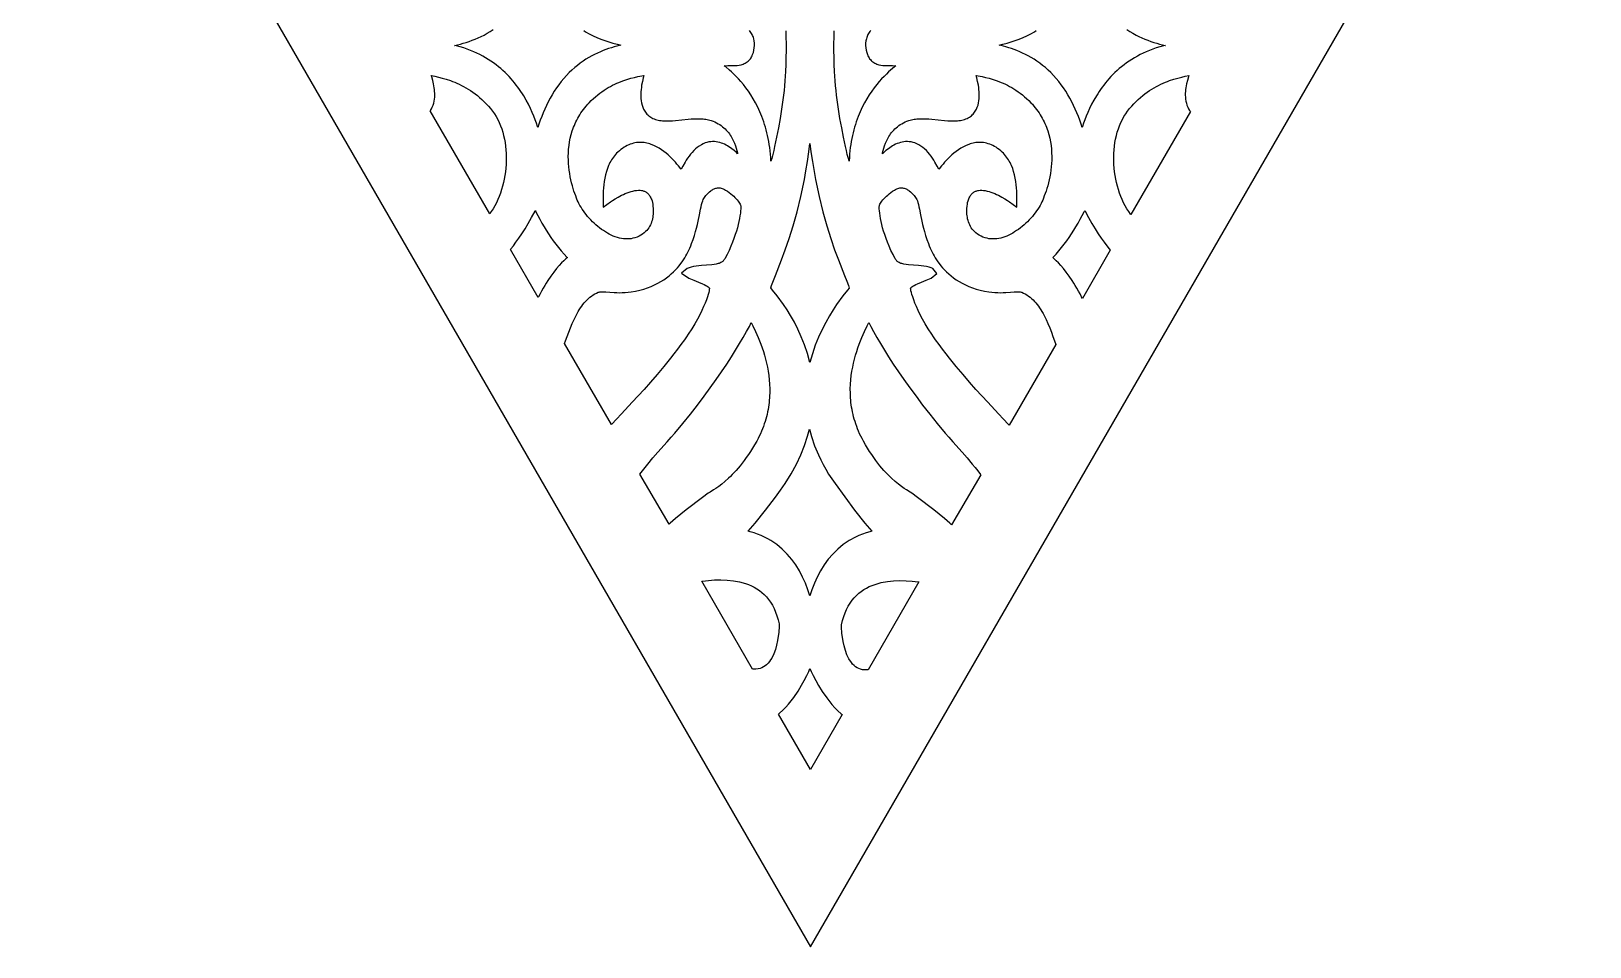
# Model space of a CAD drawing. Extents: x -70 to 70, y -120 to 124.
# Drawn here: x -70.4 to 70.4, y -120 to -37.3 of the extents above; entities that cross this region are included whole.
import ezdxf

# ---------------------------------------------------------------- set-up
doc = ezdxf.new("R2010")
doc.units = 0
doc.header["$MEASUREMENT"] = 0
doc.layers.add('LAYER_1', color=18, linetype='CONTINUOUS')

msp = doc.modelspace()

# ---------------------------------------------------------------- linework, layer by layer
at = {"layer": 'LAYER_1'}
for points in [[(-70.39, 1.95), (0, -119.97), (70.39, 1.95)], [(-20.47, -37.21), (-20.31, -37.32), (-19.98, -37.51), (-19.64, -37.69), (-19.29, -37.85), (-18.93, -38), (-18.57, -38.13), (-18.21, -38.25), (-17.84, -38.36), (-17.46, -38.46), (-17.12, -38.54), (-17.27, -38.58), (-17.5, -38.63), (-17.74, -38.7), (-17.98, -38.77), (-18.23, -38.85), (-18.48, -38.93), (-18.73, -39.03), (-18.98, -39.13), (-19.24, -39.25), (-19.5, -39.37), (-19.76, -39.51), (-20.02, -39.65), (-20.28, -39.81), (-20.54, -39.98), (-20.79, -40.16), (-21.05, -40.36), (-21.3, -40.56), (-21.55, -40.79), (-21.8, -41.02), (-22.04, -41.27), (-22.28, -41.54), (-22.51, -41.82), (-22.73, -42.11), (-22.94, -42.4), (-23.14, -42.7), (-23.33, -43.01), (-23.52, -43.33), (-23.69, -43.65), (-23.85, -43.98), (-24, -44.31), (-24.15, -44.64), (-24.28, -44.98), (-24.41, -45.32), (-24.53, -45.66), (-24.63, -45.97), (-24.66, -45.88), (-24.76, -45.59), (-24.86, -45.28), (-24.99, -44.95), (-25.13, -44.61), (-25.29, -44.25), (-25.48, -43.88), (-25.68, -43.5), (-25.9, -43.11), (-26.02, -42.92), (-26.15, -42.73), (-26.28, -42.53), (-26.42, -42.34), (-26.57, -42.14), (-26.72, -41.95), (-26.88, -41.76), (-27.04, -41.57), (-27.22, -41.38), (-27.4, -41.19), (-27.58, -41.01), (-27.78, -40.83), (-27.98, -40.65), (-28.19, -40.48), (-28.4, -40.31), (-28.63, -40.14), (-28.86, -39.98), (-29.1, -39.82), (-29.34, -39.67), (-29.6, -39.53), (-29.87, -39.39), (-30.14, -39.25), (-30.42, -39.13), (-30.71, -39.01), (-31.01, -38.9), (-31.32, -38.79), (-31.63, -38.7), (-31.96, -38.61), (-32.15, -38.57), (-32.11, -38.56), (-31.87, -38.5), (-31.62, -38.44), (-31.36, -38.37), (-31.1, -38.29), (-30.84, -38.2), (-30.57, -38.1), (-30.3, -38), (-30.03, -37.88), (-29.75, -37.75), (-29.48, -37.62), (-29.21, -37.46), (-28.94, -37.3), (-28.67, -37.12)], [(-2.23, -37.23), (-2.22, -37.81), (-2.21, -38.41), (-2.21, -39.02), (-2.22, -39.64), (-2.23, -40.28), (-2.26, -40.92), (-2.28, -41.35), (-2.31, -41.77), (-2.35, -42.2), (-2.39, -42.62), (-2.44, -43.05), (-2.49, -43.47), (-2.61, -44.32), (-2.75, -45.16), (-2.9, -46.01), (-3.07, -46.85), (-3.24, -47.69), (-3.32, -48.05), (-3.41, -48.41), (-3.5, -48.77), (-3.58, -49.02), (-3.58, -48.98), (-3.59, -48.68), (-3.62, -48.38), (-3.64, -48.08), (-3.68, -47.79), (-3.72, -47.51), (-3.76, -47.23), (-3.81, -46.96), (-3.87, -46.7), (-3.93, -46.44), (-4, -46.18), (-4.07, -45.93), (-4.14, -45.69), (-4.22, -45.45), (-4.3, -45.22), (-4.39, -44.99), (-4.48, -44.77), (-4.57, -44.56), (-4.76, -44.14), (-4.96, -43.75), (-5.18, -43.38), (-5.39, -43.03), (-5.61, -42.7), (-5.84, -42.39), (-6.06, -42.1), (-6.29, -41.83), (-6.51, -41.59), (-6.72, -41.36), (-6.93, -41.15), (-7.13, -40.96), (-7.32, -40.79), (-7.66, -40.5), (-7.79, -40.41), (-7.78, -40.4), (-7.64, -40.39), (-7.48, -40.38), (-7.15, -40.38), (-6.8, -40.37), (-6.62, -40.36), (-6.43, -40.33), (-6.25, -40.3), (-6.07, -40.24), (-5.98, -40.2), (-5.89, -40.16), (-5.8, -40.11), (-5.72, -40.05), (-5.64, -39.99), (-5.56, -39.92), (-5.49, -39.84), (-5.43, -39.76), (-5.37, -39.67), (-5.32, -39.59), (-5.27, -39.49), (-5.23, -39.39), (-5.16, -39.2), (-5.11, -38.99), (-5.08, -38.78), (-5.06, -38.57), (-5.07, -38.36), (-5.09, -38.15), (-5.13, -37.95), (-5.16, -37.84), (-5.19, -37.74), (-5.23, -37.65), (-5.28, -37.56), (-5.33, -37.47), (-5.39, -37.38), (-5.45, -37.3), (-5.52, -37.22)], [(5.44, -37.22), (5.37, -37.3), (5.3, -37.38), (5.25, -37.47), (5.19, -37.56), (5.15, -37.65), (5.11, -37.74), (5.08, -37.84), (5.05, -37.95), (5.01, -38.15), (4.98, -38.36), (4.98, -38.57), (4.99, -38.78), (5.03, -38.99), (5.08, -39.2), (5.14, -39.39), (5.19, -39.49), (5.23, -39.59), (5.29, -39.67), (5.34, -39.76), (5.41, -39.84), (5.47, -39.92), (5.55, -39.99), (5.63, -40.05), (5.72, -40.11), (5.8, -40.16), (5.89, -40.2), (5.99, -40.24), (6.17, -40.3), (6.35, -40.33), (6.53, -40.36), (6.71, -40.37), (7.06, -40.38), (7.4, -40.38), (7.55, -40.39), (7.7, -40.4), (7.7, -40.41), (7.58, -40.5), (7.24, -40.79), (7.05, -40.96), (6.85, -41.15), (6.64, -41.36), (6.42, -41.59), (6.2, -41.83), (5.98, -42.1), (5.75, -42.39), (5.53, -42.7), (5.31, -43.03), (5.09, -43.38), (4.88, -43.75), (4.68, -44.14), (4.48, -44.56), (4.39, -44.77), (4.3, -44.99), (4.22, -45.22), (4.13, -45.45), (4.05, -45.69), (3.98, -45.93), (3.91, -46.18), (3.84, -46.44), (3.78, -46.7), (3.73, -46.96), (3.68, -47.23), (3.63, -47.51), (3.59, -47.79), (3.56, -48.08), (3.53, -48.38), (3.51, -48.68), (3.49, -48.98), (3.49, -49.02), (3.42, -48.77), (3.32, -48.41), (3.24, -48.05), (3.16, -47.69), (2.98, -46.85), (2.82, -46.01), (2.66, -45.16), (2.53, -44.32), (2.41, -43.47), (2.35, -43.05), (2.31, -42.62), (2.26, -42.2), (2.23, -41.77), (2.2, -41.35), (2.17, -40.92), (2.15, -40.28), (2.13, -39.64), (2.12, -39.02), (2.12, -38.41), (2.13, -37.81), (2.15, -37.23)], [(28.58, -37.12), (28.85, -37.3), (29.12, -37.46), (29.4, -37.62), (29.67, -37.75), (29.94, -37.88), (30.21, -38), (30.48, -38.1), (30.75, -38.2), (31.01, -38.29), (31.28, -38.37), (31.53, -38.44), (31.78, -38.5), (32.03, -38.56), (32.06, -38.57), (31.87, -38.61), (31.55, -38.7), (31.23, -38.79), (30.92, -38.9), (30.62, -39.01), (30.33, -39.13), (30.05, -39.25), (29.78, -39.39), (29.52, -39.53), (29.26, -39.67), (29.01, -39.82), (28.77, -39.98), (28.54, -40.14), (28.32, -40.31), (28.1, -40.48), (27.89, -40.65), (27.69, -40.83), (27.5, -41.01), (27.31, -41.19), (27.13, -41.38), (26.96, -41.57), (26.79, -41.76), (26.64, -41.95), (26.48, -42.14), (26.34, -42.34), (26.2, -42.53), (26.07, -42.73), (25.94, -42.92), (25.82, -43.11), (25.59, -43.5), (25.39, -43.88), (25.21, -44.25), (25.05, -44.61), (24.9, -44.95), (24.78, -45.28), (24.67, -45.59), (24.58, -45.88), (24.55, -45.97), (24.44, -45.66), (24.32, -45.32), (24.2, -44.98), (24.06, -44.64), (23.92, -44.31), (23.76, -43.98), (23.6, -43.65), (23.43, -43.33), (23.25, -43.01), (23.06, -42.7), (22.86, -42.4), (22.65, -42.11), (22.43, -41.82), (22.19, -41.54), (21.96, -41.27), (21.71, -41.02), (21.47, -40.79), (21.22, -40.56), (20.96, -40.36), (20.71, -40.16), (20.45, -39.98), (20.19, -39.81), (19.93, -39.65), (19.67, -39.51), (19.41, -39.37), (19.16, -39.25), (18.9, -39.13), (18.64, -39.03), (18.39, -38.93), (18.14, -38.85), (17.9, -38.77), (17.65, -38.7), (17.42, -38.63), (17.18, -38.58), (17.03, -38.54), (17.38, -38.46), (17.75, -38.36), (18.12, -38.25), (18.49, -38.13), (18.85, -38), (19.2, -37.85), (19.55, -37.69), (19.89, -37.51), (20.22, -37.32), (20.39, -37.21)]]:
    msp.add_lwpolyline(points, dxfattribs=at)
for points in [[(-34.35, -44.46), (-34.33, -44.43), (-34.24, -44.29), (-34.16, -44.13), (-34.09, -43.97), (-34.03, -43.79), (-33.99, -43.6), (-33.96, -43.4), (-33.94, -43.22), (-33.94, -43.05), (-33.94, -42.88), (-33.95, -42.71), (-33.96, -42.54), (-33.99, -42.38), (-34.01, -42.21), (-34.04, -42.04), (-34.12, -41.72), (-34.21, -41.39), (-34.25, -41.28), (-34.24, -41.28), (-33.94, -41.34), (-33.61, -41.42), (-33.27, -41.51), (-32.9, -41.62), (-32.52, -41.74), (-32.33, -41.82), (-32.13, -41.89), (-31.93, -41.98), (-31.73, -42.07), (-31.53, -42.17), (-31.33, -42.28), (-31.12, -42.39), (-30.91, -42.51), (-30.71, -42.64), (-30.5, -42.78), (-30.3, -42.93), (-30.09, -43.09), (-29.89, -43.26), (-29.69, -43.44), (-29.49, -43.62), (-29.29, -43.83), (-29.09, -44.04), (-28.9, -44.26), (-28.72, -44.49), (-28.55, -44.73), (-28.4, -44.99), (-28.25, -45.25), (-28.12, -45.53), (-28, -45.81), (-27.89, -46.1), (-27.8, -46.4), (-27.72, -46.71), (-27.65, -47.02), (-27.59, -47.34), (-27.54, -47.66), (-27.51, -47.99), (-27.49, -48.32), (-27.48, -48.65), (-27.48, -48.98), (-27.49, -49.31), (-27.51, -49.64), (-27.55, -49.98), (-27.6, -50.3), (-27.66, -50.63), (-27.73, -50.95), (-27.81, -51.27), (-27.9, -51.58), (-28, -51.89), (-28.11, -52.19), (-28.23, -52.48), (-28.37, -52.77), (-28.51, -53.04), (-28.66, -53.31), (-28.83, -53.56), (-28.97, -53.77)], [(-17.61, -48.41), (-17.71, -48.52), (-17.8, -48.64), (-17.88, -48.76), (-17.96, -48.88), (-18.04, -49.01), (-18.11, -49.14), (-18.17, -49.27), (-18.24, -49.41), (-18.34, -49.68), (-18.44, -49.96), (-18.51, -50.25), (-18.58, -50.54), (-18.63, -50.84), (-18.67, -51.14), (-18.7, -51.43), (-18.72, -51.73), (-18.73, -52.02), (-18.73, -52.3), (-18.73, -53.16), (-18.07, -52.69), (-17.88, -52.57), (-17.64, -52.42), (-17.37, -52.26), (-17.06, -52.09), (-16.89, -52.01), (-16.73, -51.94), (-16.56, -51.87), (-16.38, -51.81), (-16.21, -51.75), (-16.04, -51.71), (-15.87, -51.67), (-15.71, -51.65), (-15.55, -51.64), (-15.39, -51.64), (-15.25, -51.66), (-15.18, -51.67), (-15.11, -51.69), (-15.05, -51.71), (-14.99, -51.73), (-14.93, -51.76), (-14.87, -51.79), (-14.81, -51.83), (-14.76, -51.87), (-14.71, -51.91), (-14.66, -51.96), (-14.61, -52.02), (-14.56, -52.08), (-14.51, -52.15), (-14.47, -52.23), (-14.42, -52.31), (-14.38, -52.41), (-14.34, -52.5), (-14.31, -52.61), (-14.28, -52.75), (-14.25, -52.89), (-14.23, -53.08), (-14.21, -53.3), (-14.21, -53.54), (-14.21, -53.67), (-14.22, -53.8), (-14.23, -53.94), (-14.25, -54.08), (-14.28, -54.22), (-14.31, -54.36), (-14.35, -54.49), (-14.4, -54.63), (-14.46, -54.77), (-14.53, -54.9), (-14.61, -55.03), (-14.69, -55.15), (-14.79, -55.27), (-14.9, -55.38), (-15.03, -55.49), (-15.16, -55.6), (-15.31, -55.69), (-15.48, -55.78), (-15.67, -55.87), (-15.87, -55.94), (-16.04, -55.98), (-16.2, -56.02), (-16.38, -56.04), (-16.55, -56.04), (-16.72, -56.04), (-16.9, -56.02), (-17.08, -56), (-17.26, -55.96), (-17.44, -55.91), (-17.63, -55.85), (-17.81, -55.78), (-17.99, -55.7), (-18.17, -55.61), (-18.35, -55.51), (-18.53, -55.41), (-18.71, -55.29), (-18.88, -55.17), (-19.05, -55.04), (-19.22, -54.91), (-19.38, -54.77), (-19.54, -54.62), (-19.7, -54.48), (-19.85, -54.32), (-19.99, -54.16), (-20.13, -54), (-20.26, -53.84), (-20.39, -53.68), (-20.51, -53.51), (-20.62, -53.34), (-20.72, -53.17), (-20.82, -53.01), (-20.91, -52.84), (-20.98, -52.69), (-21.06, -52.53), (-21.13, -52.35), (-21.21, -52.15), (-21.29, -51.94), (-21.37, -51.72), (-21.44, -51.48), (-21.51, -51.23), (-21.58, -50.97), (-21.64, -50.7), (-21.7, -50.42), (-21.75, -50.13), (-21.8, -49.84), (-21.83, -49.53), (-21.86, -49.22), (-21.87, -48.91), (-21.88, -48.59), (-21.87, -48.26), (-21.85, -47.94), (-21.81, -47.61), (-21.76, -47.28), (-21.7, -46.94), (-21.62, -46.61), (-21.52, -46.28), (-21.46, -46.12), (-21.4, -45.95), (-21.33, -45.79), (-21.26, -45.62), (-21.19, -45.46), (-21.1, -45.3), (-21.02, -45.14), (-20.93, -44.98), (-20.83, -44.82), (-20.73, -44.66), (-20.62, -44.5), (-20.5, -44.34), (-20.38, -44.19), (-20.26, -44.04), (-20.12, -43.88), (-19.98, -43.73), (-19.8, -43.54), (-19.61, -43.36), (-19.42, -43.19), (-19.22, -43.03), (-19.03, -42.88), (-18.84, -42.74), (-18.64, -42.61), (-18.45, -42.48), (-18.26, -42.37), (-18.07, -42.26), (-17.87, -42.16), (-17.68, -42.07), (-17.5, -41.98), (-17.31, -41.9), (-16.94, -41.76), (-16.58, -41.64), (-16.23, -41.53), (-15.9, -41.45), (-15.59, -41.38), (-15.04, -41.27), (-15.1, -41.49), (-15.18, -41.81), (-15.25, -42.16), (-15.27, -42.35), (-15.3, -42.54), (-15.31, -42.74), (-15.32, -42.94), (-15.32, -43.14), (-15.31, -43.35), (-15.29, -43.55), (-15.26, -43.75), (-15.21, -43.95), (-15.15, -44.14), (-15.07, -44.33), (-15.02, -44.42), (-14.96, -44.51), (-14.9, -44.6), (-14.84, -44.68), (-14.77, -44.76), (-14.69, -44.84), (-14.61, -44.91), (-14.52, -44.98), (-14.43, -45.04), (-14.33, -45.1), (-14.23, -45.15), (-14.12, -45.2), (-14.01, -45.24), (-13.89, -45.28), (-13.76, -45.31), (-13.63, -45.34), (-13.5, -45.35), (-13.36, -45.37), (-13.06, -45.38), (-12.77, -45.38), (-12.47, -45.37), (-12.18, -45.35), (-11.61, -45.29), (-11.04, -45.23), (-10.77, -45.2), (-10.49, -45.18), (-10.22, -45.18), (-9.96, -45.18), (-9.7, -45.19), (-9.57, -45.21), (-9.45, -45.23), (-9.32, -45.25), (-9.2, -45.28), (-9.08, -45.31), (-8.96, -45.34), (-8.79, -45.41), (-8.63, -45.47), (-8.48, -45.55), (-8.33, -45.63), (-8.19, -45.71), (-8.06, -45.8), (-7.94, -45.9), (-7.82, -46), (-7.71, -46.1), (-7.61, -46.21), (-7.51, -46.32), (-7.41, -46.43), (-7.33, -46.55), (-7.25, -46.66), (-7.17, -46.78), (-7.1, -46.9), (-6.97, -47.14), (-6.86, -47.38), (-6.77, -47.62), (-6.7, -47.85), (-6.64, -48.06), (-6.59, -48.26), (-6.58, -48.36), (-6.69, -48.24), (-6.9, -48.06), (-7.12, -47.89), (-7.24, -47.8), (-7.37, -47.72), (-7.5, -47.64), (-7.63, -47.56), (-7.77, -47.49), (-7.91, -47.43), (-8.05, -47.38), (-8.2, -47.33), (-8.36, -47.29), (-8.52, -47.27), (-8.68, -47.25), (-8.84, -47.25), (-9.01, -47.26), (-9.18, -47.28), (-9.35, -47.32), (-9.52, -47.37), (-9.69, -47.44), (-9.86, -47.53), (-10.05, -47.65), (-10.23, -47.77), (-10.4, -47.91), (-10.55, -48.06), (-10.7, -48.22), (-10.84, -48.38), (-10.97, -48.55), (-11.1, -48.73), (-11.22, -48.91), (-11.33, -49.09), (-11.54, -49.46), (-11.68, -49.74), (-11.71, -49.7), (-11.93, -49.42), (-12.06, -49.27), (-12.19, -49.11), (-12.34, -48.95), (-12.51, -48.78), (-12.68, -48.61), (-12.86, -48.45), (-13.05, -48.28), (-13.25, -48.13), (-13.46, -47.98), (-13.68, -47.84), (-13.9, -47.71), (-14.14, -47.59), (-14.38, -47.5), (-14.51, -47.46), (-14.64, -47.42), (-14.77, -47.39), (-14.9, -47.36), (-15.03, -47.34), (-15.16, -47.33), (-15.3, -47.32), (-15.44, -47.32), (-15.58, -47.33), (-15.72, -47.34), (-15.86, -47.37), (-16, -47.4), (-16.14, -47.44), (-16.28, -47.48), (-16.42, -47.54), (-16.56, -47.61), (-16.7, -47.68), (-16.84, -47.76), (-16.98, -47.86), (-17.12, -47.96), (-17.26, -48.07), (-17.4, -48.2), (-17.51, -48.3)], [(8.7, -45.41), (8.87, -45.34), (8.99, -45.31), (9.11, -45.28), (9.24, -45.25), (9.36, -45.23), (9.49, -45.21), (9.61, -45.19), (9.87, -45.18), (10.14, -45.18), (10.41, -45.18), (10.68, -45.2), (10.96, -45.23), (11.52, -45.29), (12.1, -45.35), (12.39, -45.37), (12.68, -45.38), (12.98, -45.38), (13.27, -45.37), (13.41, -45.35), (13.55, -45.34), (13.68, -45.31), (13.8, -45.28), (13.92, -45.24), (14.04, -45.2), (14.14, -45.15), (14.25, -45.1), (14.35, -45.04), (14.44, -44.98), (14.53, -44.91), (14.61, -44.84), (14.68, -44.76), (14.75, -44.68), (14.82, -44.6), (14.88, -44.51), (14.93, -44.42), (14.98, -44.33), (15.06, -44.14), (15.13, -43.95), (15.17, -43.75), (15.21, -43.55), (15.23, -43.35), (15.24, -43.14), (15.24, -42.94), (15.23, -42.74), (15.21, -42.54), (15.19, -42.35), (15.16, -42.16), (15.09, -41.81), (15.01, -41.49), (14.95, -41.27), (15.5, -41.38), (15.82, -41.45), (16.15, -41.53), (16.5, -41.64), (16.85, -41.76), (17.22, -41.9), (17.41, -41.98), (17.6, -42.07), (17.79, -42.16), (17.98, -42.26), (18.17, -42.37), (18.37, -42.48), (18.56, -42.61), (18.75, -42.74), (18.95, -42.88), (19.14, -43.03), (19.33, -43.19), (19.52, -43.36), (19.71, -43.54), (19.9, -43.73), (20.04, -43.88), (20.17, -44.04), (20.3, -44.19), (20.42, -44.34), (20.53, -44.5), (20.64, -44.66), (20.74, -44.82), (20.84, -44.98), (20.93, -45.14), (21.02, -45.3), (21.1, -45.46), (21.18, -45.62), (21.25, -45.79), (21.31, -45.95), (21.37, -46.12), (21.43, -46.28), (21.53, -46.61), (21.61, -46.94), (21.68, -47.28), (21.73, -47.61), (21.76, -47.94), (21.78, -48.26), (21.79, -48.59), (21.79, -48.91), (21.77, -49.22), (21.75, -49.53), (21.71, -49.84), (21.67, -50.13), (21.62, -50.42), (21.56, -50.7), (21.5, -50.97), (21.43, -51.23), (21.35, -51.48), (21.28, -51.72), (21.2, -51.94), (21.12, -52.15), (21.05, -52.35), (20.97, -52.53), (20.9, -52.69), (20.82, -52.84), (20.74, -53.01), (20.64, -53.17), (20.54, -53.34), (20.42, -53.51), (20.3, -53.68), (20.18, -53.84), (20.05, -54), (19.91, -54.16), (19.76, -54.32), (19.61, -54.48), (19.46, -54.62), (19.3, -54.77), (19.13, -54.91), (18.97, -55.04), (18.79, -55.17), (18.62, -55.29), (18.44, -55.41), (18.27, -55.51), (18.09, -55.61), (17.9, -55.7), (17.72, -55.78), (17.54, -55.85), (17.36, -55.91), (17.18, -55.96), (17, -56), (16.82, -56.02), (16.64, -56.04), (16.46, -56.04), (16.29, -56.04), (16.12, -56.02), (15.95, -55.98), (15.78, -55.94), (15.58, -55.87), (15.4, -55.78), (15.23, -55.69), (15.08, -55.6), (14.94, -55.49), (14.82, -55.38), (14.71, -55.27), (14.61, -55.15), (14.52, -55.03), (14.44, -54.9), (14.38, -54.77), (14.32, -54.63), (14.27, -54.49), (14.23, -54.36), (14.19, -54.22), (14.17, -54.08), (14.15, -53.94), (14.13, -53.8), (14.13, -53.67), (14.12, -53.54), (14.13, -53.3), (14.14, -53.08), (14.17, -52.89), (14.19, -52.75), (14.23, -52.61), (14.26, -52.5), (14.3, -52.41), (14.34, -52.31), (14.38, -52.23), (14.42, -52.15), (14.47, -52.08), (14.52, -52.02), (14.57, -51.96), (14.62, -51.91), (14.67, -51.87), (14.73, -51.83), (14.78, -51.79), (14.84, -51.76), (14.9, -51.73), (14.96, -51.71), (15.03, -51.69), (15.1, -51.67), (15.16, -51.66), (15.31, -51.64), (15.46, -51.64), (15.62, -51.65), (15.78, -51.67), (15.95, -51.71), (16.13, -51.75), (16.3, -51.81), (16.47, -51.87), (16.64, -51.94), (16.81, -52.01), (16.97, -52.09), (17.28, -52.26), (17.56, -52.42), (17.8, -52.57), (17.98, -52.69), (18.64, -53.16), (18.65, -52.3), (18.64, -52.02), (18.63, -51.73), (18.61, -51.43), (18.58, -51.14), (18.54, -50.84), (18.49, -50.54), (18.43, -50.25), (18.35, -49.96), (18.26, -49.68), (18.15, -49.41), (18.09, -49.27), (18.02, -49.14), (17.95, -49.01), (17.88, -48.88), (17.8, -48.76), (17.71, -48.64), (17.62, -48.52), (17.53, -48.41), (17.42, -48.3), (17.32, -48.2), (17.18, -48.07), (17.04, -47.96), (16.9, -47.86), (16.76, -47.76), (16.62, -47.68), (16.48, -47.61), (16.34, -47.54), (16.19, -47.48), (16.05, -47.44), (15.91, -47.4), (15.77, -47.37), (15.63, -47.34), (15.49, -47.33), (15.35, -47.32), (15.21, -47.32), (15.08, -47.33), (14.94, -47.34), (14.81, -47.36), (14.68, -47.39), (14.55, -47.42), (14.42, -47.46), (14.3, -47.5), (14.05, -47.59), (13.82, -47.71), (13.59, -47.84), (13.37, -47.98), (13.16, -48.13), (12.96, -48.28), (12.77, -48.45), (12.59, -48.61), (12.42, -48.78), (12.26, -48.95), (12.11, -49.11), (11.97, -49.27), (11.84, -49.42), (11.63, -49.7), (11.59, -49.74), (11.45, -49.46), (11.24, -49.09), (11.13, -48.91), (11.01, -48.73), (10.89, -48.55), (10.76, -48.38), (10.62, -48.22), (10.47, -48.06), (10.31, -47.91), (10.14, -47.77), (9.96, -47.65), (9.78, -47.53), (9.61, -47.44), (9.43, -47.37), (9.26, -47.32), (9.09, -47.28), (8.92, -47.26), (8.76, -47.25), (8.59, -47.25), (8.43, -47.27), (8.27, -47.29), (8.12, -47.33), (7.97, -47.38), (7.82, -47.43), (7.68, -47.49), (7.54, -47.56), (7.41, -47.64), (7.28, -47.72), (7.16, -47.8), (7.04, -47.89), (6.81, -48.06), (6.61, -48.24), (6.49, -48.36), (6.51, -48.26), (6.55, -48.06), (6.61, -47.85), (6.69, -47.62), (6.78, -47.38), (6.89, -47.14), (7.01, -46.9), (7.08, -46.78), (7.16, -46.66), (7.24, -46.55), (7.33, -46.43), (7.42, -46.32), (7.52, -46.21), (7.63, -46.1), (7.74, -46), (7.85, -45.9), (7.98, -45.8), (8.11, -45.71), (8.24, -45.63), (8.39, -45.55), (8.54, -45.47)], [(28.94, -53.83), (28.91, -53.8), (28.74, -53.56), (28.58, -53.31), (28.43, -53.04), (28.28, -52.77), (28.15, -52.48), (28.03, -52.19), (27.91, -51.89), (27.81, -51.58), (27.72, -51.27), (27.64, -50.95), (27.57, -50.63), (27.51, -50.3), (27.47, -49.98), (27.43, -49.64), (27.4, -49.31), (27.39, -48.98), (27.39, -48.65), (27.4, -48.32), (27.42, -47.99), (27.46, -47.66), (27.5, -47.34), (27.56, -47.02), (27.63, -46.71), (27.71, -46.4), (27.81, -46.1), (27.92, -45.81), (28.04, -45.53), (28.17, -45.25), (28.31, -44.99), (28.47, -44.73), (28.63, -44.49), (28.82, -44.26), (29.01, -44.04), (29.2, -43.83), (29.4, -43.62), (29.6, -43.44), (29.8, -43.26), (30.01, -43.09), (30.21, -42.93), (30.42, -42.78), (30.62, -42.64), (30.83, -42.51), (31.04, -42.39), (31.24, -42.28), (31.44, -42.17), (31.65, -42.07), (31.85, -41.98), (32.05, -41.89), (32.25, -41.82), (32.44, -41.74), (32.82, -41.62), (33.18, -41.51), (33.53, -41.42), (33.85, -41.34), (34.16, -41.28), (34.16, -41.28), (34.13, -41.39), (34.04, -41.72), (33.96, -42.04), (33.93, -42.21), (33.9, -42.38), (33.88, -42.54), (33.86, -42.71), (33.85, -42.88), (33.85, -43.05), (33.86, -43.22), (33.87, -43.4), (33.9, -43.6), (33.95, -43.79), (34, -43.97), (34.07, -44.13), (34.15, -44.29), (34.24, -44.43), (34.31, -44.52)], [(-3.57, -60.46), (-3.51, -60.23), (-3.17, -59.33), (-2.61, -57.92), (-2.28, -57.02), (-1.93, -56), (-1.57, -54.86), (-1.21, -53.59), (-0.87, -52.2), (-0.55, -50.68), (-0.41, -49.88), (-0.27, -49.04), (-0.14, -48.17), (-0.05, -47.41), (0.04, -48.17), (0.17, -49.04), (0.45, -50.68), (0.77, -52.2), (1.11, -53.59), (1.47, -54.86), (1.83, -56), (2.18, -57.02), (2.52, -57.91), (3.08, -59.33), (3.29, -59.85), (3.42, -60.23), (3.48, -60.47), (3.33, -60.66), (2.92, -61.19), (2.35, -61.97), (2.04, -62.45), (1.71, -62.98), (1.37, -63.57), (1.04, -64.21), (0.73, -64.9), (0.43, -65.63), (0.17, -66.41), (-0.06, -67.21), (-0.28, -66.38), (-0.54, -65.6), (-0.83, -64.87), (-1.14, -64.18), (-1.46, -63.54), (-1.8, -62.96), (-2.12, -62.43), (-2.44, -61.95), (-3, -61.18), (-3.42, -60.66)], [(-8.92, -58.38), (-9.38, -58.42), (-9.85, -58.44), (-10.09, -58.46), (-10.33, -58.49), (-10.56, -58.53), (-10.79, -58.59), (-10.97, -58.64), (-11.14, -58.71), (-11.66, -59.13), (-10.98, -59.59), (-10.53, -59.77), (-10.11, -59.93), (-9.74, -60.09), (-9.59, -60.16), (-9.45, -60.24), (-9.34, -60.3), (-9.25, -60.37), (-9.18, -60.43), (-9.16, -60.45), (-9.14, -60.47), (-9.13, -60.49), (-9.13, -60.5), (-9.13, -60.51), (-9.13, -60.51), (-9.13, -60.52), (-9.14, -60.59), (-9.16, -60.71), (-9.19, -60.86), (-9.24, -61.05), (-9.31, -61.28), (-9.4, -61.54), (-9.51, -61.83), (-9.65, -62.15), (-9.8, -62.5), (-9.99, -62.88), (-10.2, -63.28), (-10.45, -63.71), (-10.72, -64.16), (-11.04, -64.64), (-11.2, -64.88), (-11.38, -65.14), (-11.7, -65.57), (-12.02, -65.99), (-12.33, -66.41), (-12.64, -66.8), (-13.26, -67.57), (-13.86, -68.29), (-14.45, -68.98), (-15.02, -69.62), (-15.57, -70.22), (-16.1, -70.79), (-17.08, -71.83), (-17.53, -72.31), (-17.94, -72.76), (-17.98, -72.8), (-22.21, -65.48), (-22.13, -65.24), (-21.99, -64.84), (-21.84, -64.45), (-21.69, -64.06), (-21.53, -63.68), (-21.36, -63.3), (-21.18, -62.94), (-21.08, -62.77), (-20.98, -62.59), (-20.88, -62.43), (-20.77, -62.27), (-20.66, -62.11), (-20.55, -61.96), (-20.43, -61.81), (-20.31, -61.68), (-20.18, -61.55), (-20.05, -61.42), (-19.92, -61.31), (-19.78, -61.2), (-19.63, -61.1), (-19.48, -61), (-19.32, -60.92), (-19.17, -60.85), (-19.1, -60.83), (-19.02, -60.81), (-18.92, -60.8), (-18.8, -60.8), (-18.49, -60.81), (-18.13, -60.84), (-17.72, -60.87), (-17.49, -60.88), (-17.26, -60.89), (-17.01, -60.88), (-16.75, -60.87), (-16.47, -60.85), (-16.19, -60.81), (-15.8, -60.74), (-15.42, -60.66), (-15.06, -60.56), (-14.71, -60.45), (-14.39, -60.32), (-14.08, -60.18), (-13.79, -60.04), (-13.51, -59.88), (-13.25, -59.72), (-13.01, -59.55), (-12.78, -59.38), (-12.57, -59.2), (-12.37, -59.01), (-12.19, -58.83), (-12.02, -58.64), (-11.86, -58.46), (-11.71, -58.27), (-11.58, -58.09), (-11.46, -57.91), (-11.35, -57.74), (-11.25, -57.57), (-11.16, -57.41), (-11.01, -57.12), (-10.9, -56.86), (-10.82, -56.65), (-10.74, -56.44), (-10.61, -56.08), (-10.49, -55.73), (-10.38, -55.38), (-10.29, -55.05), (-10.21, -54.73), (-10.14, -54.42), (-10.02, -53.86), (-9.93, -53.36), (-9.88, -53.14), (-9.83, -52.94), (-9.78, -52.76), (-9.73, -52.61), (-9.68, -52.48), (-9.62, -52.37), (-9.57, -52.29), (-9.51, -52.21), (-9.44, -52.12), (-9.35, -52.01), (-9.25, -51.9), (-9.13, -51.79), (-9, -51.68), (-8.93, -51.63), (-8.86, -51.59), (-8.79, -51.55), (-8.71, -51.51), (-8.64, -51.48), (-8.56, -51.46), (-8.48, -51.44), (-8.4, -51.43), (-8.32, -51.42), (-8.24, -51.42), (-8.15, -51.43), (-8.06, -51.45), (-7.97, -51.47), (-7.88, -51.51), (-7.78, -51.56), (-7.67, -51.62), (-7.5, -51.73), (-7.35, -51.84), (-7.2, -51.95), (-7.06, -52.07), (-6.93, -52.18), (-6.82, -52.29), (-6.71, -52.41), (-6.62, -52.52), (-6.53, -52.62), (-6.46, -52.72), (-6.4, -52.82), (-6.36, -52.9), (-6.32, -52.98), (-6.3, -53.05), (-6.29, -53.1), (-6.29, -53.15), (-6.3, -53.31), (-6.31, -53.5), (-6.33, -53.72), (-6.37, -53.94), (-6.41, -54.19), (-6.46, -54.45), (-6.52, -54.73), (-6.6, -55.02), (-6.69, -55.33), (-6.79, -55.65), (-6.91, -55.99), (-7.04, -56.34), (-7.19, -56.7), (-7.36, -57.07), (-7.54, -57.45), (-7.75, -57.83), (-7.79, -57.9), (-7.83, -57.96), (-7.88, -58.01), (-7.93, -58.06), (-7.98, -58.1), (-8.04, -58.14), (-8.11, -58.18), (-8.18, -58.22), (-8.26, -58.25), (-8.33, -58.27), (-8.52, -58.32), (-8.71, -58.36)], [(8.43, -58.32), (8.25, -58.27), (8.17, -58.25), (8.09, -58.22), (8.02, -58.18), (7.96, -58.14), (7.9, -58.1), (7.84, -58.06), (7.79, -58.01), (7.74, -57.96), (7.7, -57.9), (7.66, -57.83), (7.46, -57.45), (7.27, -57.07), (7.11, -56.7), (6.96, -56.34), (6.82, -55.99), (6.71, -55.65), (6.6, -55.33), (6.51, -55.02), (6.44, -54.73), (6.37, -54.45), (6.32, -54.19), (6.28, -53.94), (6.25, -53.72), (6.22, -53.5), (6.21, -53.31), (6.2, -53.15), (6.21, -53.1), (6.22, -53.05), (6.24, -52.98), (6.27, -52.9), (6.32, -52.82), (6.38, -52.72), (6.45, -52.62), (6.53, -52.52), (6.63, -52.41), (6.73, -52.29), (6.85, -52.18), (6.98, -52.07), (7.11, -51.95), (7.26, -51.84), (7.42, -51.73), (7.58, -51.62), (7.69, -51.56), (7.79, -51.51), (7.89, -51.47), (7.98, -51.45), (8.07, -51.43), (8.15, -51.42), (8.24, -51.42), (8.32, -51.43), (8.4, -51.44), (8.47, -51.46), (8.55, -51.48), (8.63, -51.51), (8.7, -51.55), (8.77, -51.59), (8.85, -51.63), (8.91, -51.68), (9.04, -51.79), (9.16, -51.9), (9.27, -52.01), (9.35, -52.12), (9.43, -52.21), (9.48, -52.29), (9.53, -52.37), (9.59, -52.48), (9.65, -52.61), (9.7, -52.76), (9.75, -52.94), (9.79, -53.14), (9.84, -53.36), (9.94, -53.86), (10.06, -54.42), (10.12, -54.73), (10.2, -55.05), (10.3, -55.38), (10.4, -55.73), (10.52, -56.08), (10.66, -56.44), (10.73, -56.65), (10.81, -56.86), (10.93, -57.12), (11.07, -57.41), (11.16, -57.57), (11.26, -57.74), (11.37, -57.91), (11.49, -58.09), (11.63, -58.27), (11.77, -58.46), (11.93, -58.64), (12.1, -58.83), (12.29, -59.01), (12.48, -59.2), (12.7, -59.38), (12.93, -59.55), (13.17, -59.72), (13.43, -59.88), (13.7, -60.04), (13.99, -60.18), (14.3, -60.32), (14.63, -60.45), (14.97, -60.56), (15.33, -60.66), (15.71, -60.74), (16.11, -60.81), (16.39, -60.85), (16.66, -60.87), (16.92, -60.88), (17.17, -60.89), (17.41, -60.88), (17.64, -60.87), (18.05, -60.84), (18.41, -60.81), (18.71, -60.8), (18.83, -60.8), (18.94, -60.81), (19.02, -60.83), (19.08, -60.85), (19.24, -60.92), (19.39, -61), (19.55, -61.1), (19.69, -61.2), (19.83, -61.31), (19.97, -61.42), (20.1, -61.55), (20.22, -61.68), (20.35, -61.81), (20.46, -61.96), (20.58, -62.11), (20.69, -62.27), (20.79, -62.43), (20.9, -62.59), (21, -62.77), (21.09, -62.94), (21.28, -63.3), (21.45, -63.68), (21.61, -64.06), (21.76, -64.45), (21.9, -64.84), (22.04, -65.24), (22.16, -65.57), (17.95, -72.87), (17.86, -72.76), (17.44, -72.31), (16.99, -71.83), (16.01, -70.79), (15.48, -70.22), (14.93, -69.62), (14.36, -68.98), (13.78, -68.29), (13.17, -67.57), (12.56, -66.8), (12.25, -66.41), (11.93, -65.99), (11.62, -65.57), (11.3, -65.14), (11.12, -64.88), (10.95, -64.64), (10.64, -64.16), (10.36, -63.71), (10.12, -63.28), (9.9, -62.88), (9.72, -62.5), (9.56, -62.15), (9.43, -61.83), (9.32, -61.54), (9.23, -61.28), (9.16, -61.05), (9.11, -60.86), (9.07, -60.71), (9.05, -60.59), (9.04, -60.52), (9.04, -60.51), (9.04, -60.51), (9.04, -60.5), (9.05, -60.49), (9.06, -60.47), (9.07, -60.45), (9.09, -60.43), (9.16, -60.37), (9.25, -60.3), (9.37, -60.24), (9.5, -60.16), (9.66, -60.09), (10.02, -59.93), (10.44, -59.77), (10.9, -59.59), (11.41, -59.16), (11.05, -58.71), (10.89, -58.64), (10.71, -58.59), (10.48, -58.53), (10.24, -58.49), (10, -58.46), (9.76, -58.44), (9.29, -58.42), (8.84, -58.38), (8.63, -58.36)], [(-24.57, -61.28), (-24.6, -61.34), (-27.11, -56.99), (-27.07, -56.94), (-26.84, -56.65), (-26.6, -56.33), (-26.34, -55.97), (-26.07, -55.57), (-25.78, -55.12), (-25.49, -54.64), (-25.19, -54.11), (-24.88, -53.53), (-24.85, -53.47), (-24.8, -53.59), (-24.62, -53.92), (-24.45, -54.26), (-24.26, -54.6), (-24.07, -54.93), (-23.87, -55.25), (-23.66, -55.58), (-23.45, -55.9), (-23.23, -56.21), (-23, -56.52), (-22.76, -56.82), (-22.52, -57.11), (-22.26, -57.4), (-22, -57.67), (-21.96, -57.71), (-22.1, -57.83), (-22.28, -58), (-22.48, -58.2), (-22.7, -58.44), (-22.94, -58.72), (-23.19, -59.04), (-23.46, -59.4), (-23.73, -59.8), (-23.87, -60.02), (-24.01, -60.25), (-24.15, -60.49), (-24.29, -60.74), (-24.43, -61)], [(24.56, -61.42), (24.49, -61.28), (24.35, -61), (24.21, -60.74), (24.06, -60.49), (23.92, -60.25), (23.78, -60.02), (23.64, -59.8), (23.37, -59.4), (23.1, -59.04), (22.85, -58.72), (22.61, -58.44), (22.39, -58.2), (22.19, -58), (22.02, -57.83), (21.88, -57.71), (21.91, -57.67), (22.18, -57.4), (22.43, -57.11), (22.68, -56.82), (22.91, -56.52), (23.14, -56.21), (23.37, -55.9), (23.58, -55.58), (23.78, -55.25), (23.98, -54.93), (24.17, -54.6), (24.36, -54.26), (24.54, -53.92), (24.71, -53.59), (24.77, -53.47), (24.8, -53.53), (25.1, -54.11), (25.41, -54.64), (25.7, -55.12), (25.98, -55.57), (26.25, -55.97), (26.51, -56.33), (26.76, -56.65), (26.98, -56.94), (27.08, -57.05)], [(-8.03, -68.03), (-7.57, -67.35), (-7.15, -66.69), (-6.76, -66.08), (-6.4, -65.49), (-6.08, -64.93), (-5.79, -64.41), (-5.52, -63.93), (-5.35, -63.59), (-5.2, -63.89), (-4.96, -64.39), (-4.84, -64.66), (-4.72, -64.95), (-4.6, -65.24), (-4.48, -65.55), (-4.37, -65.87), (-4.26, -66.2), (-4.15, -66.54), (-4.06, -66.89), (-3.97, -67.25), (-3.89, -67.61), (-3.82, -67.99), (-3.77, -68.37), (-3.72, -68.76), (-3.69, -69.16), (-3.68, -69.56), (-3.68, -69.98), (-3.69, -70.18), (-3.7, -70.39), (-3.72, -70.6), (-3.74, -70.81), (-3.77, -71.02), (-3.8, -71.23), (-3.83, -71.45), (-3.88, -71.66), (-3.92, -71.88), (-3.98, -72.09), (-4.04, -72.31), (-4.1, -72.53), (-4.17, -72.75), (-4.25, -72.97), (-4.34, -73.19), (-4.43, -73.41), (-4.53, -73.63), (-4.63, -73.85), (-4.74, -74.07), (-4.86, -74.29), (-5.05, -74.62), (-5.23, -74.93), (-5.42, -75.23), (-5.61, -75.52), (-5.8, -75.79), (-5.99, -76.05), (-6.17, -76.29), (-6.36, -76.52), (-6.54, -76.74), (-6.72, -76.94), (-6.9, -77.14), (-7.07, -77.32), (-7.24, -77.49), (-7.41, -77.65), (-7.73, -77.94), (-8.02, -78.18), (-8.29, -78.39), (-8.54, -78.57), (-8.75, -78.7), (-9.07, -78.9), (-9.25, -79), (-9.75, -79.38), (-10.25, -79.75), (-10.74, -80.13), (-11.23, -80.51), (-11.71, -80.9), (-12.19, -81.3), (-12.66, -81.7), (-12.78, -81.81), (-15.41, -77.27), (-15.18, -76.98), (-14.94, -76.67), (-14.7, -76.37), (-14.23, -75.8), (-13.78, -75.28), (-12.95, -74.35), (-12.58, -73.94), (-12.26, -73.57), (-11.54, -72.7), (-10.85, -71.85), (-10.21, -71.04), (-9.61, -70.24), (-9.05, -69.48), (-8.52, -68.74)], [(4.09, -72.75), (4.02, -72.53), (3.95, -72.31), (3.89, -72.09), (3.84, -71.88), (3.79, -71.66), (3.75, -71.45), (3.71, -71.23), (3.68, -71.02), (3.65, -70.81), (3.63, -70.6), (3.62, -70.39), (3.6, -70.18), (3.6, -69.98), (3.59, -69.56), (3.61, -69.16), (3.64, -68.76), (3.68, -68.37), (3.74, -67.99), (3.81, -67.61), (3.88, -67.25), (3.97, -66.89), (4.07, -66.54), (4.17, -66.2), (4.28, -65.87), (4.4, -65.55), (4.51, -65.24), (4.63, -64.95), (4.76, -64.66), (4.88, -64.39), (5.11, -63.89), (5.27, -63.59), (5.44, -63.93), (5.7, -64.41), (5.99, -64.93), (6.32, -65.49), (6.67, -66.08), (7.06, -66.69), (7.48, -67.35), (7.94, -68.03), (8.43, -68.74), (8.96, -69.48), (9.53, -70.24), (10.13, -71.04), (10.77, -71.85), (11.45, -72.7), (12.17, -73.57), (12.5, -73.94), (12.86, -74.35), (13.69, -75.28), (14.14, -75.8), (14.61, -76.37), (14.86, -76.67), (15.1, -76.98), (15.34, -77.31), (15.37, -77.34), (12.75, -81.86), (12.57, -81.7), (12.1, -81.3), (11.62, -80.9), (11.14, -80.51), (10.65, -80.13), (10.16, -79.75), (9.67, -79.38), (9.16, -79), (8.99, -78.9), (8.66, -78.7), (8.45, -78.57), (8.21, -78.39), (7.94, -78.18), (7.64, -77.94), (7.32, -77.65), (7.16, -77.49), (6.98, -77.32), (6.81, -77.14), (6.63, -76.94), (6.45, -76.74), (6.27, -76.52), (6.09, -76.29), (5.9, -76.05), (5.71, -75.79), (5.53, -75.52), (5.34, -75.23), (5.15, -74.93), (4.96, -74.62), (4.78, -74.29), (4.66, -74.07), (4.54, -73.85), (4.44, -73.63), (4.34, -73.41), (4.25, -73.19), (4.17, -72.97)], [(2.47, -84.05), (2.01, -84.5), (1.6, -84.97), (1.23, -85.48), (0.9, -86.01), (0.61, -86.57), (0.35, -87.14), (0.12, -87.72), (-0.05, -88.26), (-0.23, -87.72), (-0.45, -87.14), (-0.71, -86.57), (-1, -86.02), (-1.33, -85.48), (-1.7, -84.98), (-2.11, -84.5), (-2.56, -84.05), (-3.05, -83.64), (-3.58, -83.28), (-3.86, -83.11), (-4.16, -82.96), (-4.46, -82.82), (-4.78, -82.69), (-5.1, -82.58), (-5.44, -82.48), (-5.63, -82.43), (-4.99, -81.7), (-4.05, -80.54), (-3.15, -79.35), (-2.72, -78.74), (-2.3, -78.13), (-1.75, -77.25), (-1.27, -76.38), (-0.87, -75.53), (-0.53, -74.68), (-0.26, -73.86), (-0.09, -73.21), (0.09, -73.88), (0.37, -74.71), (0.72, -75.55), (0.93, -75.98), (1.15, -76.4), (1.38, -76.83), (1.64, -77.27), (1.92, -77.7), (2.22, -78.13), (3.09, -79.34), (3.98, -80.53), (4.91, -81.7), (5.55, -82.43), (5.35, -82.48), (5.02, -82.58), (4.69, -82.69), (4.37, -82.82), (4.07, -82.96), (3.49, -83.28), (2.96, -83.64)], [(-3.06, -92.72), (-3.17, -93.12), (-3.32, -93.52), (-3.5, -93.89), (-3.6, -94.06), (-3.71, -94.21), (-3.83, -94.36), (-3.96, -94.49), (-4.09, -94.6), (-4.24, -94.69), (-4.39, -94.77), (-4.56, -94.83), (-4.74, -94.87), (-4.93, -94.89), (-5.15, -94.89), (-5.24, -94.88), (-9.82, -86.95), (-9.75, -86.94), (-9.22, -86.87), (-8.67, -86.83), (-8.1, -86.82), (-7.53, -86.84), (-6.96, -86.9), (-6.4, -87.01), (-5.86, -87.17), (-5.6, -87.26), (-5.34, -87.37), (-5.09, -87.5), (-4.85, -87.64), (-4.62, -87.8), (-4.39, -87.97), (-4.18, -88.16), (-3.98, -88.37), (-3.79, -88.6), (-3.61, -88.85), (-3.44, -89.12), (-3.29, -89.42), (-3.15, -89.73), (-3.03, -90.07), (-2.92, -90.44), (-2.84, -90.81), (-2.83, -91.02), (-2.87, -91.57), (-2.91, -91.92), (-2.97, -92.31)], [(5.22, -94.95), (5.12, -94.96), (4.91, -94.96), (4.71, -94.94), (4.53, -94.9), (4.37, -94.84), (4.21, -94.76), (4.07, -94.67), (3.93, -94.56), (3.8, -94.43), (3.69, -94.29), (3.47, -93.96), (3.29, -93.59), (3.15, -93.2), (3.03, -92.79), (2.95, -92.39), (2.84, -91.64), (2.81, -91.09), (2.81, -90.88), (2.89, -90.51), (3, -90.14), (3.12, -89.8), (3.26, -89.49), (3.41, -89.19), (3.58, -88.92), (3.76, -88.67), (3.95, -88.44), (4.15, -88.23), (4.37, -88.04), (4.59, -87.87), (4.82, -87.71), (5.06, -87.57), (5.31, -87.44), (5.57, -87.33), (5.83, -87.24), (6.38, -87.08), (6.94, -86.98), (7.5, -86.91), (8.07, -86.89), (8.64, -86.9), (9.19, -86.94), (9.72, -87.01), (9.79, -87.02)], [(-0.32, -95.46), (-0.15, -95.1), (-0.05, -94.83), (0.06, -95.1), (0.23, -95.47), (0.48, -95.93), (0.73, -96.37), (1.06, -96.91), (1.47, -97.49), (1.94, -98.08), (2.2, -98.37), (2.48, -98.65), (2.77, -98.92), (2.86, -98.99), (0, -103.95), (-2.88, -98.96), (-2.79, -98.88), (-2.5, -98.61), (-2.23, -98.33), (-1.98, -98.04), (-1.52, -97.45), (-1.12, -96.88), (-0.8, -96.35), (-0.56, -95.92)]]:
    msp.add_lwpolyline(points, close=True, dxfattribs=at)

doc.saveas('drawing.dxf')
